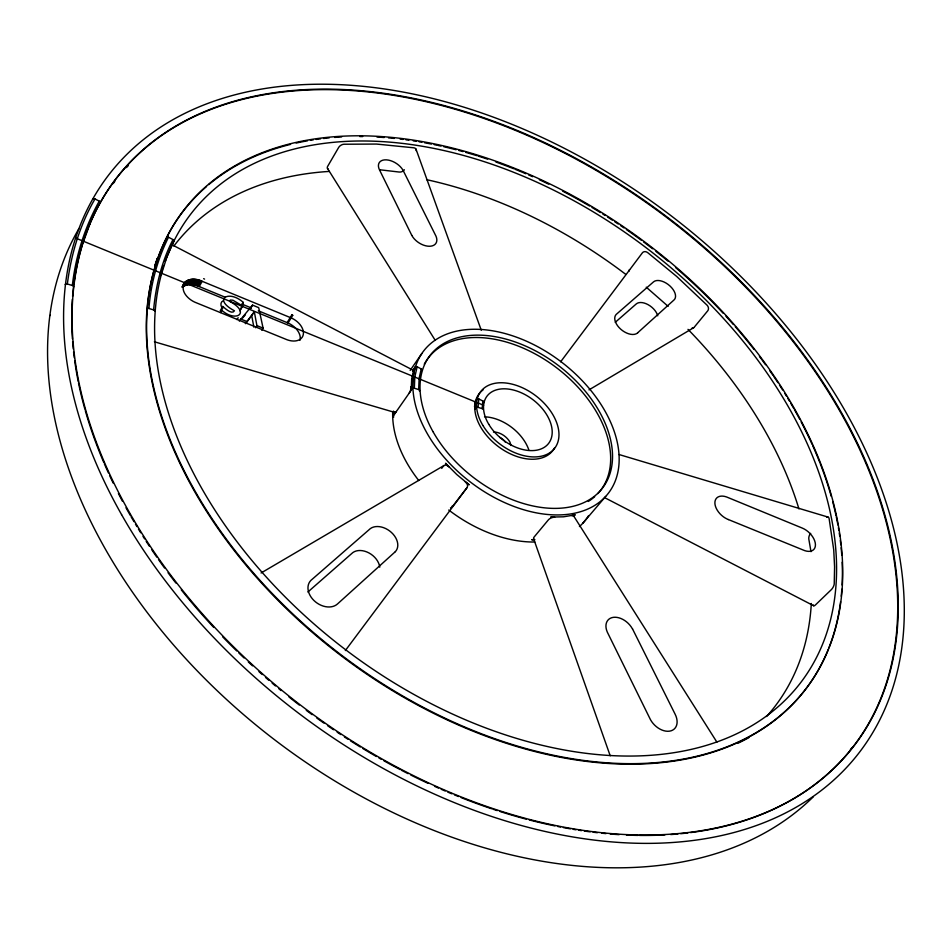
<?xml version="1.0" encoding="UTF-8"?>
<svg xmlns="http://www.w3.org/2000/svg" width="952" height="952" viewBox="0 0 952 952"><rect width="100%" height="100%" fill="white"/><g stroke="black" fill="none" stroke-linecap="round" stroke-linejoin="round"><path stroke-width="1.43" d="M393.473 416.191L393.545 412.145M184.045 283.506C180.154 291.919 188.936 300.082 196.243 302.76L287.278 339.84A16.232 10.734 31.3 0 0 303.272 334.616A16.232 10.734 31.3 0 0 291.621 318.099L202.169 281.304C195.541 277.817 184.807 278.139 182.308 286.695M146.751 309.102A1.714 1.178 5.7 0 1 148.94 308.496C150.785 283.779 157.425 259.432 168.492 237.238L172.99 239.583A1.642 1.214 27.2 0 1 173.883 241.415L171.515 245.842L172.086 244.783L413.168 370.257M422.022 369.733A1.571 1.166 18.1 0 0 421.248 368.936L417.131 366.794L414.798 377.075L414.346 388.237L418.666 389.535A1.583 1.071 -2.2 0 1 419.404 390.939M73.53 286.79L73.494 286.469A1.749 1.202 8 0 0 72.34 285.493C75.648 256.183 84.692 227.552 98.937 201.705L99.27 201.169L94.998 198.944A1.678 1.226 29.8 0 0 92.987 199.277M154.569 310.554A1.702 1.178 5.6 0 0 153.605 309.9C155.83 285.576 161.709 261.348 172.99 239.583M72.34 285.493L67.354 283.993C71.079 254.279 79.825 224.862 94.998 198.944M477.285 398.805A1.559 1.154 16 0 0 476.762 399.185L475.024 403.66L474.846 409.324L475.905 407.896A1.571 1.035 -3.8 0 1 476.452 407.48M243.319 302.438L242.403 306.496L239.904 310.804L241.867 306.27L240.213 304.545L232.931 300.225L230.348 300.035L229.741 301.439C250.804 312.435 236.56 322.99 221.78 310.364L222.72 306.425C225.231 308.519 232.086 315.005 234.442 310.78C212.248 299.106 228.92 289.372 243.319 302.438L242.07 304.592M477.654 398.721A1.559 1.154 16 0 1 478.82 398.936L482.878 401.054L482.188 408.61A1.559 1.035 -3.9 0 1 482.962 409.193M483.152 404.338L483.533 402.72A1.559 1.154 15.8 0 0 483.711 402.149M421.248 368.936L419.13 378.277L418.666 389.535M478.82 398.936L478.011 407.361L482.188 408.61M475.405 401.673L474.834 403.648A4.677 0.833 -62.5 0 0 474.524 402.446M160.257 276.092L163.589 265.513M154.76 266.465L157.401 258.17L154.771 265.846M417.131 366.794A1.571 1.166 18.2 0 0 415.072 367.055L412.704 377.468L412.228 388.785L393.378 415.762A1.571 1.035 -1.7 0 0 393.783 416.988M238.167 317.718L236.965 319.622M172.086 244.783L171.729 245.497M165.85 259.539L165.005 261.145L173.038 243.022M182.118 287.183L184.866 282.387M185.354 281.887L182.463 287.195C187.116 283.184 194.077 284.231 199.254 286.588L225.338 297.286M183.01 286.73L185.902 281.423M183.593 286.302L186.485 280.995M184.236 285.921L187.127 280.614M184.914 285.588L187.818 280.281M185.64 285.291L188.532 279.983M186.402 285.041L189.305 279.733M187.199 284.838L190.102 279.531M188.032 284.684L190.935 279.388M188.889 284.577L191.792 279.281M189.781 284.529L192.673 279.222M190.686 284.517L193.589 279.222M191.614 284.553L194.517 279.269M192.554 284.648L195.457 279.352M193.506 284.791L196.41 279.495M194.47 284.969L197.373 279.686M195.434 285.207L198.337 279.924M196.398 285.481L199.313 280.197M197.35 285.814L200.265 280.531M198.314 286.183L201.229 280.899M199.254 286.588L202.169 281.304M220.233 310.768L222.72 306.425M220.543 312.53L221.78 310.364M239.309 321.11L252.542 305.128L258.694 307.651L263.085 328.131L261.8 330.261M250.031 309.424L252.542 305.128M245.342 323.561L254.327 311.851L256.921 325.62L255.648 327.762M245.794 323.585L254.327 311.851M287.123 322.621L291.8 314.945L292.728 315.326L288.051 323.002L258.289 310.792M410.169 370.399L421.807 353.549M412.704 370.471L415.072 367.055M413.382 376.492L412.704 377.468A1.583 1.13 7.6 0 1 414.798 377.075M441.704 468.372L443.382 466.135A4.855 3.439 59.4 0 1 448.737 466.777L445.524 463.255L456.781 474.536L469.181 484.83L465.302 481.879A4.867 3.582 36.9 0 1 466.992 487.674L345.338 650.561M560.645 361.796L642.422 252.78A4.058 3.38 39.9 0 1 647.669 252.613L676.67 276.437L707.146 305.271A4.07 3.296 61.5 0 1 707.752 310.792L694.246 327.19A4.034 3.249 61.1 0 1 691.949 328.166M466.992 487.674L453.319 505.441A4.819 3.499 36.9 0 1 451.748 506.44M582.85 523.183L605.639 496.468A116.572 75.315 37.6 0 0 515.532 336.829A116.572 75.315 37.6 0 0 426.912 432.97A116.572 75.315 37.6 0 0 605.639 496.468M242.665 317.944L245.426 314.743M307.889 592.001L352.775 552.624A16.898 12.269 36.4 0 1 368.983 552.957A16.898 12.269 36.4 0 1 379.777 567.166M615.266 322.3L636.257 303.938A13.566 7.902 38.3 0 1 648.145 304.7A13.566 7.902 38.3 0 1 657.737 315.814M589.002 389.868L693.603 327.762M261.074 572.985L444.048 465.504M223.303 300.737C220.09 301.879 220.293 306.461 222.78 308.305M379.979 169.789L398.947 172.014A4.177 2.773 -18.2 0 0 404.374 169.754M154.403 341.78L394.925 412.478M148.94 308.496L153.605 309.9M618.99 454.509L827.99 517.067M240.57 318.956L246.604 321.407M256.921 325.62L263.085 328.131M291.8 314.945L292.728 315.326M241.808 304.045L251.423 307.984M75.589 238.036L483.604 405.266M288.051 323.002L288.504 323.204A16.184 10.746 31.3 0 1 299.963 340.316M203.633 278.662L204.573 279.115M604.687 497.682L813.722 605.769M450.522 507.713L451.188 508.213M646.253 287.183L668.149 306.365M573.616 515.889L716.904 742.143M327.476 168.361L435.266 340.399M416 149.131L481.26 330.213M533.691 538.963L610.208 755.781M510.974 445.476L509.974 442.144A14.601 9.603 37.5 0 0 493.493 432.018M251.804 316.147L253.863 327.155M810.985 551.684L808.831 539.153A4.296 2.213 -72.2 0 1 810.664 533.382M474.846 409.324L474.62 405.826A4.677 1.714 -73.3 0 1 474.608 406.825M393.378 415.762L393.343 415.155A114.847 75.708 37.6 0 1 393.366 411.062M412.525 370.792A4.712 0.678 -62.6 0 1 413.073 371.518L414.06 368.519L411.68 378.932L411.204 390.249L411.074 386.726A4.748 1.583 -73.3 0 1 409.158 393.176M154.712 310.864A1.702 1.178 5.6 0 1 154.724 311.161M65.153 284.6A1.749 1.202 8.1 0 1 65.355 284.327M66.021 283.958A1.749 1.202 8.1 0 1 67.354 283.993M166.66 237.298A1.642 1.214 27.3 0 1 168.492 237.238M50.254 315.517A1.725 1.166 8 0 1 50.337 315.219M396.365 411.478A4.7 1.559 -73.6 0 1 394.354 411.645M99.27 201.169A1.678 1.226 29.6 0 1 100.174 202.038M100.293 202.395A1.678 1.226 29.6 0 1 100.317 202.74M412.228 388.785A1.595 1.071 -2.1 0 1 412.763 388.356M413.132 388.214A1.595 1.071 -2.1 0 1 414.346 388.237M476.809 407.349A1.571 1.035 -3.8 0 1 478.011 407.361M482.878 401.054A1.559 1.154 15.8 0 1 483.64 401.839M588.598 515.603A114.787 75.72 37.6 0 1 579.435 526.563M534.81 542.021A114.787 75.72 37.6 0 1 448.749 510.022M418.785 480.546A114.787 75.72 37.6 0 1 392.712 412.014M484.544 416.809A38.235 25.192 37.6 0 1 528.777 449.76M554.552 447.916A46.529 30.095 37.6 0 1 509.617 453.485A46.529 30.095 37.6 0 1 474.81 409.074L475.619 400.816A46.529 30.095 37.6 0 1 483.033 389.951M73.756 285.005A465.266 305.223 37.6 0 1 709.323 252.47A465.266 305.223 37.6 0 1 690.593 832.583M687.796 832.929A465.266 305.223 37.6 0 1 680.739 833.702M677.895 833.976A465.266 305.223 37.6 0 1 670.708 834.559M664.889 834.916A465.266 305.223 37.6 0 1 639.494 835.416M638.066 835.404A465.266 305.223 37.6 0 1 626.452 835.035M619.109 834.642A465.266 305.223 37.6 0 1 610.22 833.988M605.96 833.607A465.266 305.223 37.6 0 1 601.688 833.178M597.392 832.714A465.266 305.223 37.6 0 1 593.084 832.203M590.204 831.846A465.266 305.223 37.6 0 1 584.409 831.048M581.505 830.632A465.266 305.223 37.6 0 1 578.733 830.203M575.948 829.775A465.266 305.223 37.6 0 1 573.163 829.311M570.367 828.835A465.266 305.223 37.6 0 1 563.358 827.574M560.538 827.038A465.266 305.223 37.6 0 1 557.729 826.479M554.897 825.908A465.266 305.223 37.6 0 1 552.077 825.313M550.661 825.015A465.266 305.223 37.6 0 1 529.264 819.946M526.397 819.196A465.266 305.223 37.6 0 1 500.026 811.497M497.253 810.604A465.266 305.223 37.6 0 1 493.1 809.248M491.72 808.783A465.266 305.223 37.6 0 1 461.149 797.597M458.495 796.526A465.266 305.223 37.6 0 1 454.497 794.908M451.843 793.813A465.266 305.223 37.6 0 1 447.845 792.135M445.191 791.005A465.266 305.223 37.6 0 1 441.204 789.267M438.539 788.101A465.266 305.223 37.6 0 1 434.552 786.316M427.924 783.282A465.266 305.223 37.6 0 1 410.728 774.976M408.087 773.655A465.266 305.223 37.6 0 1 401.506 770.275M400.197 769.585A465.266 305.223 37.6 0 1 383.882 760.767M381.383 759.363A465.266 305.223 37.6 0 1 378.896 757.947M376.397 756.519A465.266 305.223 37.6 0 1 362.783 748.474M360.32 746.975A465.266 305.223 37.6 0 1 350.503 740.846M348.063 739.299A465.266 305.223 37.6 0 1 344.41 736.943M340.78 734.563A465.266 305.223 37.6 0 1 337.151 732.159M333.533 729.732A465.266 305.223 37.6 0 1 327.536 725.626M323.966 723.127A465.266 305.223 37.6 0 1 316.837 718.082M312.137 714.654A465.266 305.223 37.6 0 1 306.282 710.335M299.321 705.051A465.266 305.223 37.6 0 1 288.991 696.971M281.066 690.569A465.266 305.223 37.6 0 1 278.829 688.724M275.473 685.928A465.266 305.223 37.6 0 1 272.141 683.108M268.821 680.275A465.266 305.223 37.6 0 1 265.525 677.431M262.252 674.563A465.266 305.223 37.6 0 1 258.992 671.672M252.542 665.853A465.266 305.223 37.6 0 1 248.293 661.926M244.069 657.963A465.266 305.223 37.6 0 1 238.857 652.989M236.786 650.978A465.266 305.223 37.6 0 1 222.601 636.745M213.748 627.428A465.266 305.223 37.6 0 1 181.273 589.859M175.894 583.04A465.266 305.223 37.6 0 1 168.052 572.735M164.577 568.023A465.266 305.223 37.6 0 1 158.52 559.574M156.818 557.146A465.266 305.223 37.6 0 1 151.82 549.851M149.369 546.198A465.266 305.223 37.6 0 1 146.168 541.319M144.597 538.868A465.266 305.223 37.6 0 1 143.026 536.416M140.718 532.751A465.266 305.223 37.6 0 1 138.433 529.062M136.933 526.611A465.266 305.223 37.6 0 1 135.458 524.147M133.994 521.696A465.266 305.223 37.6 0 1 131.114 516.781M130.364 515.484A465.266 305.223 37.6 0 1 125.997 507.749M122.487 501.287A465.266 305.223 37.6 0 1 118.417 493.541M113.264 483.211A465.266 305.223 37.6 0 1 109.587 475.476M108.409 472.894A465.266 305.223 37.6 0 1 104.399 463.886M103.851 462.601A465.266 305.223 37.6 0 1 85.287 410.586M84.895 409.193A465.266 305.223 37.6 0 1 78.552 383.168M78.266 381.74A465.266 305.223 37.6 0 1 74.672 360.558M74.292 357.773A465.266 305.223 37.6 0 1 73.59 351.895M73.28 348.979A465.266 305.223 37.6 0 1 72.626 341.72M72.423 338.841A465.266 305.223 37.6 0 1 71.817 310.78M71.852 309.329A465.266 305.223 37.6 0 1 72.376 299.214M72.59 296.358A465.266 305.223 37.6 0 1 73.578 286.493M594.667 496.694A108.647 70.317 37.6 0 1 588.288 501.454M424.271 364.211A108.647 70.317 37.6 0 1 555.337 366.829A108.647 70.317 37.6 0 1 597.868 493.576M828.335 649.228A392.379 256.243 37.6 0 1 433.255 713.179A392.379 256.243 37.6 0 1 147.048 308.555C149.607 279.483 158.02 250.816 173.204 225.791A392.379 256.243 37.6 0 1 206.525 186.509M208.762 184.605A392.379 256.243 37.6 0 1 290.538 144.383M296.131 143.074A392.379 256.243 37.6 0 1 307.508 140.813M310.388 140.325A392.379 256.243 37.6 0 1 313.279 139.861M316.183 139.432A392.379 256.243 37.6 0 1 320.562 138.837M323.502 138.492A392.379 256.243 37.6 0 1 329.178 137.885M334.676 137.421A392.379 256.243 37.6 0 1 341.601 136.969M359.844 136.541A392.379 256.243 37.6 0 1 362.688 136.564M376.968 137.052A392.379 256.243 37.6 0 1 384.168 137.516M388.499 137.873A392.379 256.243 37.6 0 1 394.307 138.421M400.126 139.075A392.379 256.243 37.6 0 1 403.029 139.432M405.957 139.813A392.379 256.243 37.6 0 1 408.884 140.218M413.275 140.86A392.379 256.243 37.6 0 1 416.202 141.324M419.142 141.8A392.379 256.243 37.6 0 1 421.867 142.276M424.592 142.764A392.379 256.243 37.6 0 1 431.435 144.073M434.171 144.621A392.379 256.243 37.6 0 1 436.908 145.204M438.277 145.489A392.379 256.243 37.6 0 1 441.014 146.096M443.763 146.715A392.379 256.243 37.6 0 1 456.115 149.75M458.852 150.475A392.379 256.243 37.6 0 1 462.981 151.594M465.718 152.368A392.379 256.243 37.6 0 1 476.702 155.628M478.082 156.057A392.379 256.243 37.6 0 1 487.674 159.174M495.897 162.018A392.379 256.243 37.6 0 1 513.628 168.706M514.996 169.254A392.379 256.243 37.6 0 1 525.849 173.752M528.562 174.918A392.379 256.243 37.6 0 1 532.608 176.691M539.344 179.738A392.379 256.243 37.6 0 1 548.745 184.176M562.68 191.15A392.379 256.243 37.6 0 1 589.597 206.037M592.013 207.465A392.379 256.243 37.6 0 1 600.426 212.57M602.818 214.057A392.379 256.243 37.6 0 1 605.21 215.545M607.578 217.056A392.379 256.243 37.6 0 1 612.314 220.114M614.683 221.649A392.379 256.243 37.6 0 1 618.205 223.994M620.549 225.565A392.379 256.243 37.6 0 1 624.048 227.945M626.368 229.551A392.379 256.243 37.6 0 1 641.303 240.225M643.576 241.915A392.379 256.243 37.6 0 1 652.572 248.758M655.916 251.364A392.379 256.243 37.6 0 1 667.995 261.134M675.551 267.512A392.379 256.243 37.6 0 1 723.151 313.22M725.983 316.29A392.379 256.243 37.6 0 1 733.421 324.584M735.253 326.667A392.379 256.243 37.6 0 1 754.091 349.503M759.458 356.5A392.379 256.243 37.6 0 1 761.207 358.844M762.076 360.023A392.379 256.243 37.6 0 1 765.539 364.747M769.763 370.685A392.379 256.243 37.6 0 1 773.072 375.457M773.893 376.659A392.379 256.243 37.6 0 1 777.915 382.68M779.498 385.096A392.379 256.243 37.6 0 1 782.615 389.939M784.9 393.592A392.379 256.243 37.6 0 1 786.4 396.032M787.899 398.483A392.379 256.243 37.6 0 1 789.363 400.935M790.814 403.386A392.379 256.243 37.6 0 1 793.671 408.313M794.373 409.538A392.379 256.243 37.6 0 1 799.835 419.451M801.156 421.938A392.379 256.243 37.6 0 1 812.175 444.477M812.782 445.833A392.379 256.243 37.6 0 1 819.66 462.16M820.196 463.529A392.379 256.243 37.6 0 1 831.239 496.325M832.726 501.799A392.379 256.243 37.6 0 1 835.999 515.448M836.296 516.805A392.379 256.243 37.6 0 1 837.903 524.98M838.391 527.694A392.379 256.243 37.6 0 1 838.855 530.407M839.283 533.12A392.379 256.243 37.6 0 1 839.712 536.047M840.307 540.438A392.379 256.243 37.6 0 1 840.83 544.818M841.14 547.733A392.379 256.243 37.6 0 1 841.758 554.992M842.175 562.215A392.379 256.243 37.6 0 1 842.103 585.028M841.842 589.24A392.379 256.243 37.6 0 1 841.235 596.214M840.592 601.747A392.379 256.243 37.6 0 1 828.883 647.86M811.318 603.485A378.563 252.125 37.6 0 1 766.586 716.523M173.895 245.997A378.563 252.125 37.6 0 1 329.38 171.408M426.603 179.666A378.563 252.125 37.6 0 1 625.476 274.152M687.998 329.356A378.563 252.125 37.6 0 1 798.93 508.903M826.729 517.305A4.332 2.261 -71.8 0 1 829.144 518.721L833.726 549.863L834.595 566.833L834.226 583.969A4.462 1.642 -61.7 0 1 831.382 589.597L815.388 604.996A4.427 1.607 -61.9 0 1 813.222 604.972M813.329 796.776A466.075 312.077 37.6 0 1 271.356 737.276A466.075 312.077 37.6 0 1 78.766 228.92M113.169 183.593A464.766 305.318 37.6 0 1 114.859 181.368M126.449 167.588A464.766 305.318 37.6 0 1 128.341 165.565M852.099 747.498A464.766 305.318 37.6 0 1 850.386 749.7M748.867 737.645A391.962 256.326 37.6 0 1 737.776 743.31M416.131 150.606A4.213 2.82 -18.7 0 0 413.93 147.81L376.445 144.061L343.969 144.24A4.332 2.368 -30.9 0 0 338.71 147.381L327.678 166.314A4.284 2.332 -30.5 0 0 327.928 168.79M573.687 516.317A4.76 1.535 -32.3 0 0 571.89 515.687L575.294 514.842L563.489 516.817L550.708 517.067L554.683 517.245A4.796 2.356 -19.8 0 0 548.423 519.816L534.12 537.023A4.736 2.309 -19.5 0 0 534.893 539.725M628.939 271.249A4.022 3.32 39.8 0 1 629.522 269.594M499.717 437.396A8.996 5.914 37.5 0 1 505.476 442.323M394.342 413.346L394.366 414.346L394.342 413.346M166.421 258.456L161.269 274.723A384.572 250.947 37.6 0 0 597.225 754.543A384.572 250.947 37.6 0 0 732.243 328.309A384.572 250.947 37.6 0 0 166.421 258.456M158.817 255.469L153.522 272.07A392.474 256.219 37.6 0 0 597.927 762.076A392.474 256.219 37.6 0 0 736.562 327.31A392.474 256.219 37.6 0 0 158.817 255.469M89.893 224.017L82.8 243.498A465.385 305.199 37.6 0 0 596.273 832.107A465.385 305.199 37.6 0 0 780.747 325.239A465.385 305.199 37.6 0 0 89.893 224.017M637.757 332.724L637.162 333.248A14.161 8.366 38.1 0 1 620.692 329.154A14.161 8.366 38.1 0 1 616.134 314.493L653.548 281.863A13.721 7.842 38.2 0 1 669.994 286.005A13.721 7.842 38.2 0 1 673.599 300.332L637.757 332.724M395.366 551.648L337.46 603.996A17.85 13.268 35.8 0 1 313.946 600.51A17.85 13.268 35.8 0 1 312.113 579.34L370.34 528.61A17.136 12.245 36.5 0 1 391.474 532.489A17.136 12.245 36.5 0 1 395.366 551.648M632.568 628.998L632.259 628.582A16.565 11.222 43.4 0 0 613.338 617.348A16.565 11.222 43.4 0 0 607.281 632.057L649.55 717.808A17.053 11.686 46.1 0 0 669.423 731.172A17.053 11.686 46.1 0 0 675.158 714.274L632.568 628.998M411.764 235.322L379.503 169.884A14.47 8.544 32.5 0 1 386.572 159.865A14.47 8.544 32.5 0 1 403.684 171.574L435.968 236.132A14.72 8.925 33.6 0 1 429.102 246.259A14.72 8.925 33.6 0 1 411.942 235.668L411.764 235.322M533.013 539.748L531.882 539.701L533.013 539.748M728.375 519.554L727.161 519.042A15.042 9.27 42.4 0 1 714.892 503.096A15.042 9.27 42.4 0 1 726.554 496.956L802.346 528.11A14.911 8.973 43.9 0 1 815.436 544.603A14.911 8.973 43.9 0 1 802.976 549.935L728.375 519.554M482.926 425.484A46.588 30.071 37.6 0 0 554.29 448.737A46.588 30.071 37.6 0 0 516.067 385.274A46.588 30.071 37.6 0 0 482.926 425.484M488.781 424.318A38.818 25.061 37.6 0 0 548.257 443.846A38.818 25.061 37.6 0 0 516.555 390.939A38.818 25.061 37.6 0 0 488.781 424.318M121.57 514.615A473.537 310.721 37.6 0 0 849.85 763.909A473.537 310.721 37.6 0 0 480.653 112.633A473.537 310.721 37.6 0 0 121.57 514.615M432.993 431.637A108.79 70.281 37.6 0 0 599.784 491.303A108.79 70.281 37.6 0 0 516.115 342.292A108.79 70.281 37.6 0 0 432.993 431.637"/></g></svg>
